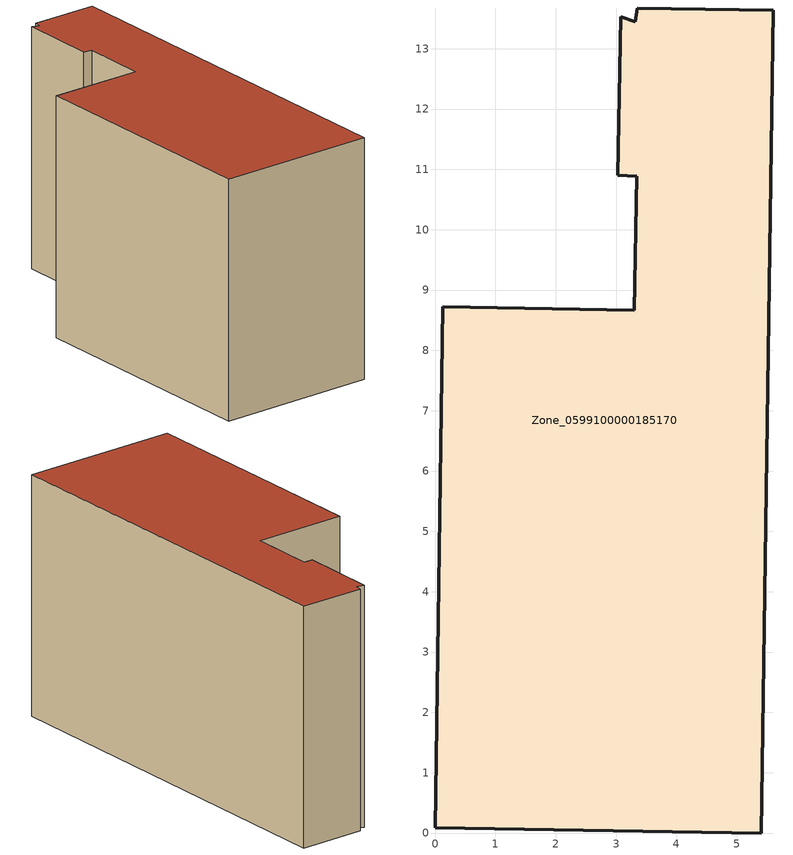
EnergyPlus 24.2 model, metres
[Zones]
Zone_0599100000185170
 floor ground (C_G): 3.03,10.9 3.08,13.53 3.31,13.45 3.35,13.68 5.61,13.64 5.41,0 0,0.09 0.13,8.72 3.3,8.67 3.34,10.89 z0
 wall outside (C_F): 0.13,8.72 0,0.09 5.41,0 5.61,13.64 3.35,13.68 3.31,13.45 3.08,13.53 3.03,10.9 3.34,10.89 3.3,8.67 0.13,8.72 z0:8.17
 roof outside (C_R): 3.08,13.53 3.03,10.9 3.34,10.89 3.3,8.67 0.13,8.72 0,0.09 5.41,0 5.61,13.64 3.35,13.68 3.31,13.45 z8.17
[BUILDING]
Pand.0599100000185170: North Axis=0; Terrain=City; Loads Convergence Tolerance Value=0.04; Temperature Convergence Tolerance Value=0.4; Solar Distribution=FullExterior; Maximum Number of Warmup Days=25; Minimum Number of Warmup Days=1
[Site:Location]
Rotterdam.The.Hague.AP_ZH_NLD Design_Conditions: Latitude=51.96; Longitude=4.45; Time Zone=1; Elevation=-4.5
[SITE:GROUNDTEMPERATURE:BUILDINGSURFACE]
18, 18, 18, 18, 18, 18, 18, 18, 18, 18, 18, 18
[MATERIAL] Thermal Absorptance=0.9; Solar Absorptance=0.7; Visible Absorptance=0.7
Name | Roughness | Thickness | Conductivity | Density | Specific Heat
G.TI.1975-1991 | MediumSmooth | 0.15 | 0.288461 | 540 | 1210
F.TI.1975-1991 | Rough | 0.3 | 0.230769 | 1920 | 840
R.TI.1975-1991 | MediumRough | 0.2 | 0.153846 | 1500 | 1000
[CONSTRUCTION]
C_G: G.TI.1975-1991
C_F: F.TI.1975-1991
C_R: R.TI.1975-1991
[ZONE]
Zone_0599100000185170: Type=1; Multiplier=1; Ceiling Height=Autocalculate; Volume=Autocalculate; Floor Area=autocalculate; Part of Total Floor Area=Yes
[ZONEINFILTRATION:DESIGNFLOWRATE]
Infil_Zone_0599100000185170: Zone or ZoneList or Space or SpaceList=Zone_0599100000185170; Schedule=AlwaysOn; Design Flow Rate Calculation Method=Flow/Area; Flow Rate per Floor Area=0.003; Constant Term Coefficient=1; Temperature Term Coefficient=0; Velocity Term Coefficient=0; Velocity Squared Term Coefficient=0
[HVACTEMPLATE:ZONE:IDEALLOADSAIRSYSTEM]
Zone_0599100000185170: Maximum Heating Supply Air Temperature=50; Minimum Cooling Supply Air Temperature=13; Maximum Heating Supply Air Humidity Ratio=0.0156; Minimum Cooling Supply Air Humidity Ratio=0.0077; Heating Limit=NoLimit; Cooling Limit=NoLimit; Dehumidification Control Type=ConstantSensibleHeatRatio; Cooling Sensible Heat Ratio=0.7; Dehumidification Setpoint=60; Humidification Control Type=None; Humidification Setpoint=30; Outdoor Air Method=None; Outdoor Air Flow Rate per Person=0.00944; Outdoor Air Flow Rate per Zone Floor Area=0; Outdoor Air Flow Rate per Zone=0; Demand Controlled Ventilation Type=None; Outdoor Air Economizer Type=NoEconomizer; Heat Recovery Type=None; Sensible Heat Recovery Effectiveness=0.7; Latent Heat Recovery Effectiveness=0.65
[ZONECONTROL:THERMOSTAT]
ThermostatControl_Zone_0599100000185170: Zone or ZoneList=Zone_0599100000185170; Control Type Schedule=DualSetpointControlType; Control 1=Thermostat_Zone_0599100000185170; Temperature Difference Between Cutout And Setpoint=0
[THERMOSTATSETPOINT:DUALSETPOINT]
Thermostat_Zone_0599100000185170: Heating Setpoint Temperature Schedule=HeatingSetpoint_Zone_0599100000185170; Cooling Setpoint Temperature Schedule=CoolingSetpoint_Zone_0599100000185170
[SCHEDULE:COMPACT]
HeatingSetpoint_Zone_0599100000185170: Through: 12/31, For: AllDays, Until: 24:00, 21
CoolingSetpoint_Zone_0599100000185170: Through: 12/31, For: AllDays, Until: 24:00, 24
DualSetpointControlType: Through: 12/31, For: AllDays, Until: 24:00, 4
AlwaysOn: Through: 12/31, For: AllDays, Until: 24:00, 1
